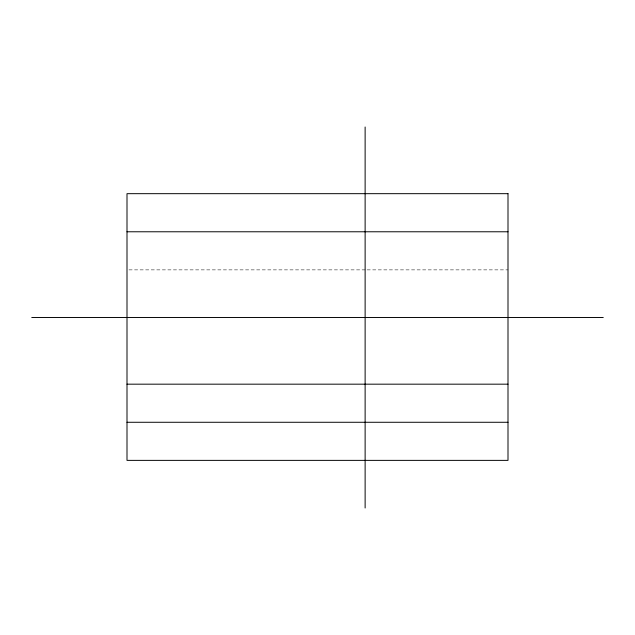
<?xml version="1.0" encoding="UTF-8"?>
<svg xmlns="http://www.w3.org/2000/svg" width="635" height="635" viewBox="0 0 635 635"><rect width="100%" height="100%" fill="white"/><g stroke="black" fill="none" stroke-linecap="round" stroke-linejoin="round"><path stroke-width="0.48" stroke-dasharray="3.17 2.38" d="M128.984 269.875L366.117 269.875M367.109 269.875L508 269.875"/><path stroke-width="0.95" d="M127 231.775L508 231.775M31.75 317.5L603.25 317.5M127 384.175L508 384.175M127 422.275L508 422.275M365.125 127L365.125 508M508 193.675L127 193.675L127 460.375L508 460.375L508 193.675"/></g></svg>
